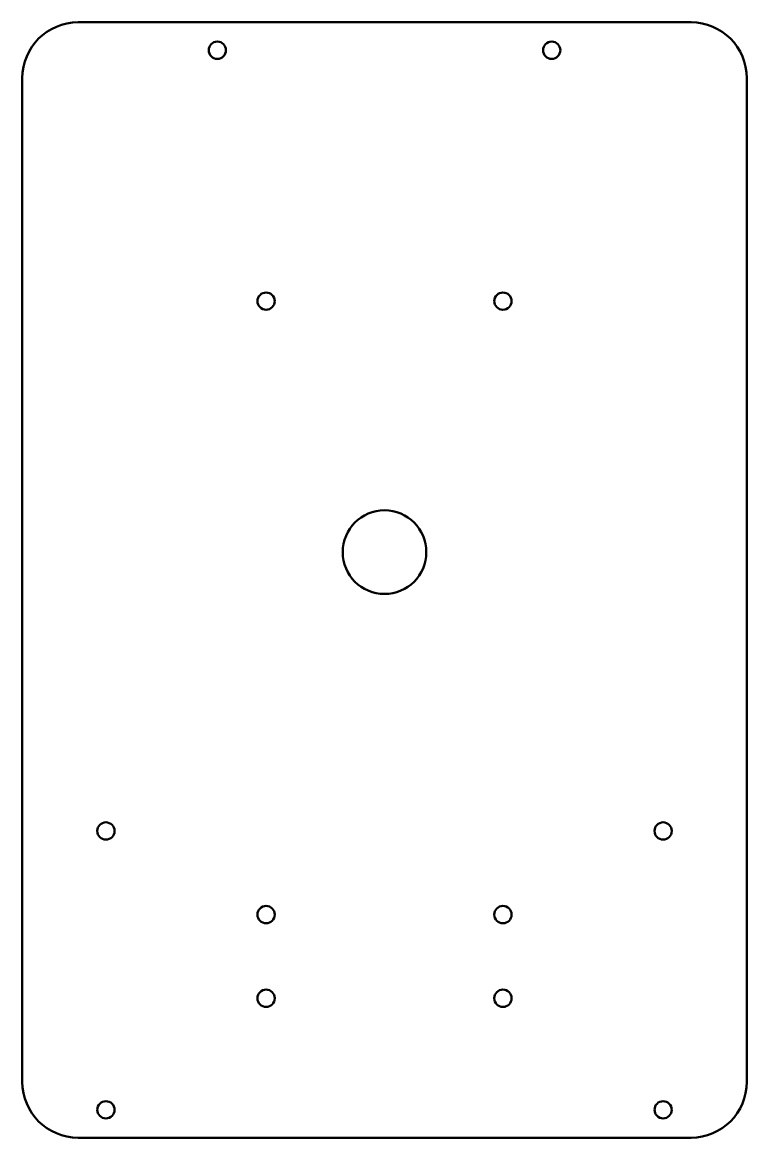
# Model space of a CAD drawing. Header units: millimetres. Extents: x 92 to 222, y 18 to 218.
import ezdxf

# ---------------------------------------------------------------- set-up
doc = ezdxf.new("R2010")
doc.units = ezdxf.units.MM
doc.layers.add('Visible (ISO)', color=7, linetype='Continuous', lineweight=50)

msp = doc.modelspace()

# ---------------------------------------------------------------- linework, layer by layer
at = {"layer": 'Visible (ISO)'}
for p, q in [((211.52, 218.08), (101.52, 218.08)), ((91.52, 208.08), (91.52, 28.08)), ((221.52, 28.08), (221.52, 208.08)), ((101.52, 18.08), (211.52, 18.08))]:
    msp.add_line(p, q, dxfattribs=at)
for centre, radius in [((126.52, 213.08), 1.55), ((186.52, 213.08), 1.55), ((135.27, 168.08), 1.55), ((177.77, 168.08), 1.55), ((156.52, 123.08), 7.5), ((106.52, 73.08), 1.55), ((206.52, 73.08), 1.55), ((135.27, 58.08), 1.55), ((177.77, 58.08), 1.55), ((135.27, 43.08), 1.55), ((177.77, 43.08), 1.55), ((106.52, 23.08), 1.55), ((206.52, 23.08), 1.55)]:
    msp.add_circle(centre, radius, dxfattribs=at)
for centre, start, end in [((101.52, 208.08), 90, 180), ((211.52, 208.08), 0, 90), ((101.52, 28.08), 180, 270), ((211.52, 28.08), 270, 0)]:
    msp.add_arc(centre, 10, start, end, dxfattribs=at)

doc.saveas('drawing.dxf')
